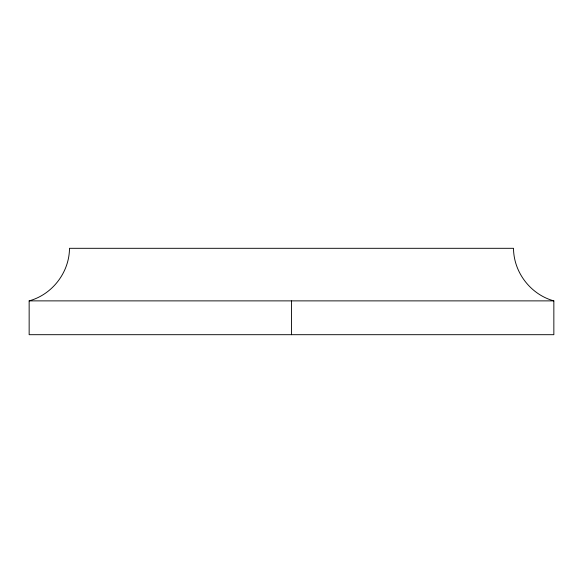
<?xml version="1.0" encoding="UTF-8"?>
<svg xmlns="http://www.w3.org/2000/svg" width="583" height="583" viewBox="0 0 583 583"><rect width="100%" height="100%" fill="white"/><g stroke="black" fill="none" stroke-linecap="round" stroke-linejoin="round"><path stroke-width="0.87" d="M29.15 300.879C52.353 294.517 69.355 272.363 69.486 248.307L513.514 248.307C513.645 272.363 530.647 294.517 553.85 300.879L553.85 334.693L29.15 334.693L29.15 300.879L553.85 300.879M291.5 300.879L291.5 334.693"/></g></svg>
